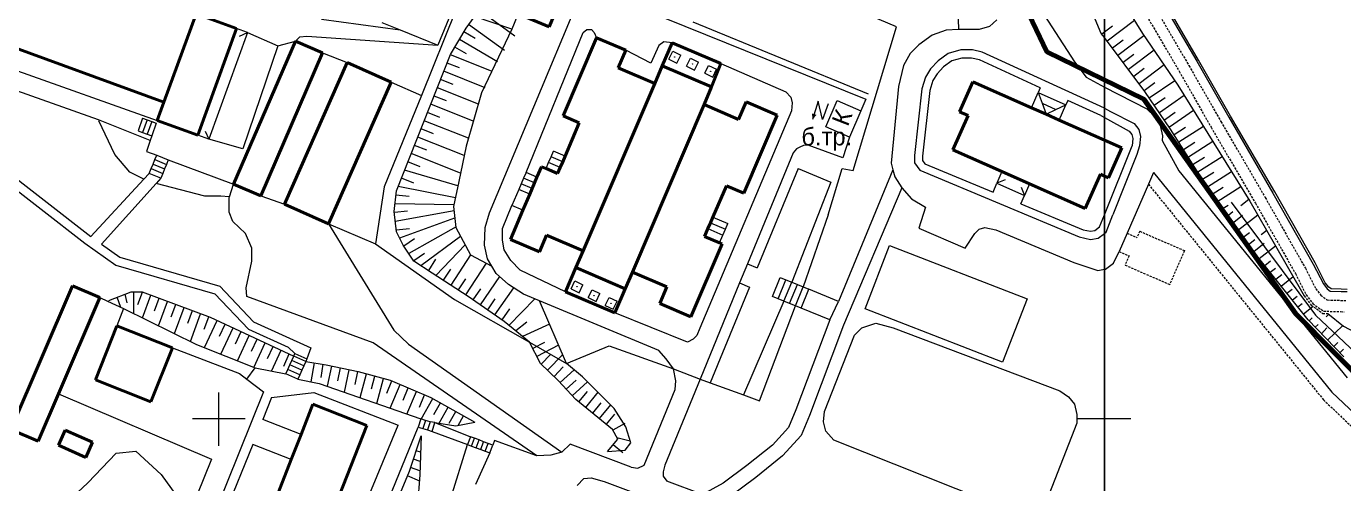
# Model space of a CAD drawing. Extents: x 1000 to 4000, y -5000 to -1000.
# Drawn here: x 1756.5 to 2054, y -3614.6 to -3511.3 of the extents above; entities that cross this region are included whole.
import ezdxf
from ezdxf.enums import TextEntityAlignment as Align

# ---------------------------------------------------------------- set-up
doc = ezdxf.new("R2010")
doc.units = 0
doc.header["$MEASUREMENT"] = 0
doc.linetypes.add('DASHED', pattern=[0.75, 0.5, -0.25])
for name, color, linetype in [('1', 7, 'CONTINUOUS'), ('11', 7, 'CONTINUOUS'), ('16', 7, 'CONTINUOUS'), ('17', 7, 'CONTINUOUS'), ('24', 7, 'CONTINUOUS'), ('25', 7, 'CONTINUOUS'), ('30', 7, 'CONTINUOUS'), ('32', 7, 'CONTINUOUS'), ('37', 7, 'CONTINUOUS'), ('40', 7, 'CONTINUOUS'), ('6', 7, 'CONTINUOUS'), ('7', 7, 'CONTINUOUS'), ('границы команд_1', 10, 'CONTINUOUS')]:
    doc.layers.add(name, color=color, linetype=linetype)
doc.styles.get("Standard").update_dxf_attribs({"font": 'txt', "height": 0.2})

msp = doc.modelspace()

# ---------------------------------------------------------------- linework, layer by layer
at = {"layer": '1', "color": 253, "linetype": 'Continuous', "lineweight": 0}
for p, q in [((2000, -4000), (2000, -3000)), ((2000, -3000), (2000, -4000)), ((1800, -3606.06), (1800, -3594.02)), ((1805.96, -3600), (1794.04, -3600)), ((2000, -3600), (1994.04, -3600)), ((2005.96, -3600), (2000, -3600))]:
    msp.add_line(p, q, dxfattribs=at)
at = {"layer": '11', "color": 253, "linetype": 'Continuous', "lineweight": 0}
for p, q in [((1883.98, -3468.69), (1866.14, -3512)), ((1953.02, -3511.47), (1927.52, -3500.56)), ((1853.56, -3507.69), (1845.74, -3526.94)), ((1866.14, -3512), (1857.73, -3509.12)), ((1806.5, -3512.72), (1813.36, -3515.74)), ((1943.25, -3543.93), (1953.02, -3511.47)), ((1813.36, -3515.74), (1805.4, -3538.97)), ((1813.36, -3515.74), (1813.36, -3515.74)), ((1813.36, -3515.74), (1813.36, -3515.74)), ((1823.41, -3517.36), (1828.98, -3519.49)), ((1753.5, -3521), (1786.1, -3532.57)), ((1772.81, -3532.44), (1752.05, -3525.07)), ((1838.96, -3523.91), (1845.74, -3526.94)), ((1845.74, -3526.94), (1837.35, -3547.57)), ((1784.49, -3537.11), (1772.81, -3532.44)), ((1805.4, -3538.97), (1797.73, -3536.8)), ((1937.62, -3553.87), (1940.77, -3543.44)), ((1940.77, -3543.44), (1943.25, -3543.93)), ((1837.35, -3547.57), (1835.37, -3560.49)), ((1809.48, -3549.62), (1814.81, -3551.52)), ((1937.62, -3553.87), (1931.98, -3570.15)), ((1824.79, -3555.94), (1835.37, -3560.49)), ((1835.37, -3560.49), (1853.21, -3573.03)), ((1945.96, -3575.11), (1951.51, -3560.82)), ((1951.51, -3560.82), (1982.57, -3572.89)), ((1853.21, -3573.03), (1870.15, -3582.67)), ((1982.57, -3572.89), (1977.02, -3587.18)), ((1922.08, -3595.89), (1930.21, -3574.45)), ((1977.02, -3587.18), (1945.96, -3575.11)), ((1945.21, -3579.39), (1948.36, -3578.39)), ((1948.36, -3578.39), (1952.34, -3579.41)), ((1936.76, -3598.28), (1943.55, -3581.04)), ((1943.55, -3581.04), (1945.21, -3579.39)), ((1952.34, -3579.41), (1989.95, -3593.66)), ((1870.15, -3582.67), (1878.54, -3587.44)), ((1878.54, -3587.44), (1888.14, -3583.46)), ((1888.14, -3583.46), (1902.71, -3588.71)), ((1902.71, -3588.71), (1908.7, -3590.99)), ((1908.7, -3590.99), (1910.97, -3591.82)), ((1910.97, -3591.82), (1918.51, -3594.58)), ((1989.95, -3593.66), (1991.93, -3594.99)), ((1918.51, -3594.58), (1922.08, -3595.89)), ((1991.93, -3594.99), (1993.26, -3596.65)), ((1993.26, -3596.65), (1993.76, -3598.97)), ((1936.6, -3600.61), (1936.76, -3598.28)), ((1993.76, -3598.97), (1993.76, -3600.96)), ((1937.09, -3602.76), (1936.6, -3600.61)), ((1938.91, -3604.75), (1937.09, -3602.76)), ((1993.76, -3600.96), (1986.96, -3618.51)), ((1980.17, -3621.16), (1938.91, -3604.75))]:
    msp.add_line(p, q, dxfattribs=at)
at = {"layer": '16', "color": 253, "linetype": 'Continuous', "lineweight": 0}
for p, q in [((1935.33, -3528.25), (1934.12, -3532.35)), ((1936.34, -3532.37), (1935.33, -3528.25)), ((1937.12, -3534.04), (1939.67, -3528.12)), ((1939.67, -3528.12), (1945, -3530.42)), ((1937.6, -3528.87), (1936.34, -3532.37)), ((1945, -3530.42), (1942.44, -3536.34)), ((1942.44, -3536.34), (1937.12, -3534.04))]:
    msp.add_line(p, q, dxfattribs=at)
msp.add_solid([(1934.12, -3532.35), (1934.98, -3531.33), (1933.94, -3531)], dxfattribs=at)
at = {"layer": '24', "color": 253, "linetype": 'Continuous', "lineweight": 0}
for p, q in [((1870.43, -3464.7), (1849.47, -3515.57)), ((1980.49, -3499.61), (1993.24, -3519.34)), ((1861.16, -3553.43), (1881.17, -3505.6)), ((1896.3, -3507.69), (1946.1, -3527.81)), ((1966.91, -3507.38), (1967.08, -3512.03)), ((1823.18, -3509.72), (1840.92, -3512.11)), ((1836.83, -3510.46), (1840.92, -3512.11)), ((1975.69, -3509.87), (1974.03, -3511.36)), ((1817.28, -3514.71), (1818.27, -3513.71)), ((1818.27, -3513.71), (1819.87, -3513.53)), ((1819.87, -3513.53), (1849.47, -3515.57)), ((1840.92, -3512.11), (1849.47, -3515.57)), ((1869.38, -3544.34), (1882.32, -3512.71)), ((1882.32, -3512.71), (1883.15, -3512.05)), ((1883.15, -3512.05), (1884.14, -3512.05)), ((1884.14, -3512.05), (1884.8, -3512.71)), ((1884.8, -3512.71), (1885.33, -3513.91)), ((1961.11, -3513.35), (1958.13, -3515.51)), ((1964.26, -3512.19), (1961.11, -3513.35)), ((1967.08, -3512.03), (1964.26, -3512.19)), ((1971.71, -3512.03), (1967.08, -3512.03)), ((1974.03, -3511.36), (1971.71, -3512.03)), ((1813.36, -3515.74), (1817.28, -3514.71)), ((1899.38, -3515.7), (1897.56, -3519.67)), ((1900.54, -3514.87), (1899.38, -3515.7)), ((1902.38, -3515.03), (1900.54, -3514.87)), ((1958.13, -3515.51), (1956.14, -3517.5)), ((1967.56, -3516.66), (1964.75, -3517.49)), ((1970.21, -3516.66), (1967.56, -3516.66)), ((1972.37, -3517.15), (1970.21, -3516.66)), ((1897.56, -3519.67), (1891.89, -3516.72)), ((1956.14, -3517.5), (1954.65, -3520.15)), ((1962.43, -3519.14), (1960.77, -3520.97)), ((1964.75, -3517.49), (1962.43, -3519.14)), ((1965.56, -3519.16), (1963.65, -3520.52)), ((1967.83, -3518.49), (1965.56, -3519.16)), ((1970, -3518.49), (1967.83, -3518.49)), ((1971.77, -3518.9), (1970, -3518.49)), ((1985.53, -3525.22), (1971.77, -3518.9)), ((2000, -3529.85), (1972.37, -3517.15)), ((1993.24, -3519.34), (1995.89, -3522.82)), ((1913.39, -3519.74), (1928.03, -3526.14)), ((1954.65, -3520.15), (1953.49, -3524.96)), ((1960.77, -3520.97), (1959.61, -3522.79)), ((1962.23, -3522.08), (1961.29, -3523.57)), ((1963.65, -3520.52), (1962.23, -3522.08)), ((1953.49, -3524.96), (1951.83, -3542.2)), ((1958.78, -3525.44), (1957.13, -3540.53)), ((1959.61, -3522.79), (1958.78, -3525.44)), ((1961.29, -3523.57), (1960.59, -3525.82)), ((1985.53, -3525.22), (1985.05, -3526.26)), ((1995.89, -3522.82), (2000, -3525.06)), ((2000, -3525.06), (2009.62, -3529.99)), ((1928.03, -3526.14), (1929.19, -3527.3)), ((1929.19, -3527.3), (1929.52, -3528.62)), ((1946.1, -3527.81), (1945, -3530.42)), ((1960.59, -3525.82), (1958.96, -3540.62)), ((1991.75, -3528.07), (1991.31, -3529.03)), ((1999.23, -3531.51), (1991.75, -3528.07)), ((1735.55, -3531.2), (1771.07, -3558.83)), ((1929.36, -3530.45), (1908.65, -3579.5)), ((1929.52, -3528.62), (1929.36, -3530.45)), ((1999.23, -3531.51), (2000, -3531.93)), ((2000, -3529.85), (2001.36, -3530.54)), ((2001.36, -3530.54), (2006.72, -3533.27)), ((2009.62, -3529.99), (2011.37, -3531.67)), ((1734.78, -3533.13), (1769.74, -3560.32)), ((2000, -3531.93), (2005.62, -3535.01)), ((2006.72, -3533.27), (2007.82, -3534.63)), ((2011.37, -3531.67), (2012.6, -3533.73)), ((2012.6, -3533.73), (2013.12, -3536.06)), ((1784.49, -3537.11), (1783.68, -3539.61)), ((1784.86, -3536.06), (1784.49, -3537.11)), ((1942.44, -3536.34), (1940.95, -3541.05)), ((2005.62, -3535.01), (2006.24, -3535.77)), ((2006.24, -3535.77), (2006.46, -3536.69)), ((2006.46, -3536.69), (2006.26, -3538.3)), ((2007.82, -3534.63), (2008.2, -3536.24)), ((2008.2, -3536.24), (2007.94, -3538.31)), ((2013.12, -3536.06), (2013.05, -3537.14)), ((2013.05, -3537.14), (2016.85, -3543.97)), ((1783.68, -3539.61), (1786, -3540.42)), ((1929.69, -3539.89), (1919.39, -3564.97)), ((1930.48, -3538.98), (1929.69, -3539.89)), ((1931.19, -3538.59), (1930.48, -3538.98)), ((1932.04, -3538.21), (1931.19, -3538.59)), ((1933.09, -3538.19), (1932.04, -3538.21)), ((1940.95, -3541.05), (1933.09, -3538.19)), ((2000, -3553.93), (2006.26, -3538.3)), ((2007.36, -3540.31), (2001.93, -3553.88)), ((2007.94, -3538.31), (2007.36, -3540.31)), ((1788.59, -3541.49), (1803.35, -3546.97)), ((1930.83, -3543.46), (1921.62, -3565.89)), ((1930.83, -3543.46), (1938.26, -3546.51)), ((1951.83, -3542.2), (1952.24, -3543.78)), ((1957.13, -3540.53), (1957.13, -3542.18)), ((1957.13, -3542.18), (1958.29, -3543.84)), ((1958.96, -3540.62), (1958.96, -3541.61)), ((1958.96, -3541.61), (1959.48, -3542.35)), ((1959.48, -3542.35), (1974.87, -3548.78)), ((1783.09, -3545.86), (1771.07, -3558.83)), ((1784.29, -3544.57), (1783.09, -3545.86)), ((1786.87, -3545.64), (1785.84, -3546.8)), ((1952.24, -3543.78), (1939.99, -3573.44)), ((1952.24, -3543.78), (1952.66, -3545.35)), ((1952.66, -3545.35), (1954.23, -3547.79)), ((1958.29, -3543.84), (1994.28, -3558.88)), ((2011.1, -3544.35), (2009.95, -3546.99)), ((2011.1, -3544.35), (2051.38, -3593.94)), ((2016.85, -3543.97), (2054.84, -3590.74)), ((1785.84, -3546.8), (1773.52, -3560.55)), ((1802.39, -3549.86), (1803.35, -3546.97)), ((1938.26, -3546.51), (1929.39, -3569.08)), ((1954.23, -3547.79), (1941.12, -3578.83)), ((1954.23, -3547.79), (1956.47, -3550.32)), ((1974.87, -3548.78), (1975.72, -3546.75)), ((2009.95, -3546.99), (2005.12, -3558.06)), ((1802.36, -3549.96), (1802.39, -3549.86)), ((1802.36, -3553.28), (1802.36, -3549.96)), ((1864.1, -3556.96), (1866.2, -3551.76)), ((1956.47, -3550.32), (1959.62, -3552.15)), ((1959.62, -3552.15), (1958.13, -3556.95)), ((1981.14, -3551.4), (1981.93, -3549.51)), ((1981.14, -3551.4), (1995.25, -3557.3)), ((1803.18, -3555.43), (1802.36, -3553.28)), ((1860.16, -3556.74), (1861.16, -3553.43)), ((1998.91, -3556.65), (2000, -3553.93)), ((2000.41, -3557.8), (2001.93, -3553.88)), ((1806, -3558.09), (1803.18, -3555.43)), ((1807.49, -3561.4), (1806, -3558.09)), ((1824.79, -3555.94), (1839.49, -3579.98)), ((1860, -3560.72), (1860.16, -3556.74)), ((1864.1, -3559.61), (1864.1, -3556.96)), ((1958.13, -3556.95), (1968.56, -3561.43)), ((1968.56, -3561.43), (1970.72, -3558.11)), ((1970.72, -3558.11), (1971.71, -3557.12)), ((1971.71, -3557.12), (1973.04, -3556.79)), ((1973.04, -3556.79), (1975.52, -3557.28)), ((1975.52, -3557.28), (1993.13, -3564.67)), ((1995.25, -3557.3), (1996.9, -3557.62)), ((1996.9, -3557.62), (1997.86, -3557.44)), ((1997.86, -3557.44), (1998.91, -3556.65)), ((1998.61, -3559.15), (2000, -3558.1)), ((2000, -3558.1), (2000.41, -3557.8)), ((2005.12, -3558.06), (2003.33, -3562.18)), ((1769.74, -3560.32), (1776.74, -3565.28)), ((1773.52, -3560.55), (1777.62, -3563.46)), ((1860.66, -3563.87), (1860, -3560.72)), ((1864.43, -3561.77), (1864.1, -3559.61)), ((1994.28, -3558.88), (1996.89, -3559.47)), ((1996.89, -3559.47), (1998.61, -3559.15)), ((1777.62, -3563.46), (1800.19, -3570.01)), ((1807.49, -3564.39), (1807.49, -3561.4)), ((1861.65, -3565.52), (1860.66, -3563.87)), ((1865.92, -3564.25), (1864.43, -3561.77)), ((1868.07, -3566.41), (1865.92, -3564.25)), ((2002.04, -3564.8), (2003.33, -3562.18)), ((1776.74, -3565.28), (1799.12, -3571.78)), ((1806.17, -3570.36), (1807.49, -3564.39)), ((1862.65, -3567.18), (1861.65, -3565.52)), ((1865.46, -3569.67), (1862.65, -3567.18)), ((1878.32, -3571.27), (1868.07, -3566.41)), ((1919.39, -3564.97), (1917.61, -3569.29)), ((1919.39, -3564.97), (1921.62, -3565.89)), ((1993.13, -3564.67), (1998.52, -3566.47)), ((1998.52, -3566.47), (2000, -3566.2)), ((2000, -3566.2), (2000.24, -3566.16)), ((2000.24, -3566.16), (2002.04, -3564.8)), ((1800.19, -3570.01), (1807.85, -3578.09)), ((1868.78, -3571.82), (1865.46, -3569.67)), ((1917.61, -3569.29), (1908.7, -3590.99)), ((1919.84, -3570.21), (1910.97, -3591.82)), ((1917.61, -3569.29), (1919.84, -3570.21)), ((1773.1, -3572.59), (1774.82, -3573.39)), ((1799.12, -3571.78), (1806.68, -3579.74)), ((1806.33, -3572.35), (1806.17, -3570.36)), ((1834.85, -3582.8), (1806.33, -3572.35)), ((1872.44, -3573.34), (1868.78, -3571.82)), ((1939.99, -3573.44), (1933.27, -3570.68)), ((1774.82, -3573.39), (1778.44, -3575.07)), ((1778.44, -3575.07), (1776.97, -3578.95)), ((1899.4, -3584.57), (1872.44, -3573.34)), ((1905.84, -3582.65), (1889.47, -3576.04)), ((1927.62, -3573.39), (1918.51, -3594.58)), ((1937.98, -3577.65), (1931.5, -3574.99)), ((1937.98, -3577.65), (1939.99, -3573.44)), ((1807.85, -3578.09), (1820.81, -3583.95)), ((1937.98, -3577.65), (1930.32, -3597.96)), ((1941.12, -3578.83), (1933.44, -3599.2)), ((1806.68, -3579.74), (1815.66, -3583.8)), ((1839.49, -3579.98), (1842.81, -3583.13)), ((1907.16, -3581.99), (1905.84, -3582.65)), ((1907.99, -3581.16), (1907.16, -3581.99)), ((1908.65, -3579.5), (1907.99, -3581.16)), ((1789.53, -3583.94), (1804.64, -3589.71)), ((1815.66, -3583.8), (1817.2, -3585.21)), ((1820.81, -3583.95), (1819.89, -3586.4)), ((1871.86, -3608.33), (1834.85, -3582.8)), ((1842.81, -3583.13), (1877.5, -3607.5)), ((1901.06, -3586.39), (1899.4, -3584.57)), ((1902.71, -3588.71), (1901.06, -3586.39)), ((1804.64, -3589.71), (1806.36, -3591.03)), ((1806.36, -3591.03), (1808.19, -3588.47)), ((1806.36, -3591.03), (1810.08, -3593.89)), ((1808.19, -3588.47), (1815.15, -3589.82)), ((1817.85, -3591.01), (1822.68, -3591.96)), ((1908.7, -3590.99), (1900.72, -3610.41)), ((1903.21, -3591.36), (1902.71, -3588.71)), ((1810.08, -3593.89), (1783.21, -3660.58)), ((1811.91, -3595.15), (1821.43, -3594.05)), ((1821.43, -3594.05), (1840.49, -3601.37)), ((1822.68, -3591.96), (1845.6, -3599.99)), ((1896.09, -3610.42), (1903.04, -3593.35)), ((1903.04, -3593.35), (1903.21, -3591.36)), ((2051.38, -3593.94), (2084, -3624.92)), ((1763.81, -3594.29), (1798.32, -3609.07)), ((1811.91, -3595.15), (1809.91, -3600.12)), ((1930.32, -3597.96), (1928.67, -3601.9)), ((1933.44, -3599.2), (1931.55, -3603.74)), ((1818.57, -3603.52), (1809.91, -3600.12)), ((1829.38, -3628.31), (1840.49, -3601.37)), ((1833.45, -3629.98), (1845.04, -3601.85)), ((1848.21, -3602.8), (1856.15, -3605.75)), ((1848.81, -3600.8), (1856.81, -3604)), ((1928.67, -3601.9), (1925.03, -3605.88)), ((1807.65, -3605.74), (1801.46, -3621.09)), ((1816.36, -3609.15), (1807.65, -3605.74)), ((1862.25, -3604.85), (1861.87, -3605.91)), ((1871.86, -3608.33), (1862.25, -3604.85)), ((1879.32, -3605.68), (1877.5, -3607.5)), ((1893.11, -3610.92), (1879.32, -3605.68)), ((1925.03, -3605.88), (1919.23, -3610.52)), ((1931.55, -3603.74), (1927.33, -3608.34)), ((1861.2, -3607.67), (1857.94, -3614.8)), ((1875.01, -3608.17), (1871.86, -3608.33)), ((1877.5, -3607.5), (1875.01, -3608.17)), ((1927.33, -3608.34), (1921.29, -3613.18)), ((1798.32, -3609.07), (1793.37, -3621.37)), ((1893.11, -3610.92), (1894.6, -3611.08)), ((1894.6, -3611.08), (1896.09, -3610.42)), ((1900.72, -3610.41), (1900.39, -3611.9)), ((1900.39, -3611.9), (1900.39, -3612.89)), ((1919.23, -3610.52), (1913.93, -3614.5)), ((1880.91, -3614.99), (1882.44, -3613.45)), ((1882.44, -3613.45), (1884.12, -3613.31)), ((1884.12, -3613.31), (1887.05, -3614.15)), ((1887.05, -3614.15), (1899.45, -3618.82)), ((1900.39, -3612.89), (1901.22, -3614.05)), ((1909.27, -3617.05), (1901.22, -3614.05)), ((1913.93, -3614.5), (1909.27, -3617.05)), ((1921.29, -3613.18), (1915.75, -3617.33))]:
    msp.add_line(p, q, dxfattribs=at)
at = {"layer": '24', "color": 253, "linetype": 'DASHED', "lineweight": 0}
for p, q in [((2011.82, -3507.78), (2019.11, -3520.21)), ((2009.6, -3509.04), (2016.9, -3521.49)), ((2016.9, -3521.49), (2024.12, -3534.14)), ((2019.11, -3520.21), (2026.33, -3532.86)), ((2024.12, -3534.14), (2034.12, -3551.27)), ((2026.33, -3532.86), (2036.34, -3550)), ((2009.95, -3546.99), (2049.5, -3595.68)), ((2034.12, -3551.27), (2043.16, -3567.18)), ((2036.34, -3550), (2045.41, -3565.97)), ((2005.12, -3558.06), (2007.37, -3559.04)), ((2007.99, -3557.6), (2007.37, -3559.04)), ((2007.99, -3557.6), (2018.09, -3561.99)), ((2003.33, -3562.18), (2005.58, -3563.16)), ((2005.58, -3563.16), (2004.67, -3565.25)), ((2018.09, -3561.99), (2014.76, -3569.64)), ((2004.67, -3565.25), (2014.76, -3569.64)), ((2043.16, -3567.18), (2045.58, -3571.95)), ((2045.41, -3565.97), (2047.75, -3570.58)), ((2045.58, -3571.95), (2047.09, -3573.92)), ((2047.75, -3570.58), (2048.89, -3572.07)), ((2048.89, -3572.07), (2050.35, -3573.13)), ((2050.35, -3573.13), (2053.43, -3573.22)), ((2053.43, -3573.22), (2054.53, -3573.27)), ((2047.09, -3573.92), (2049.49, -3575.66)), ((2049.49, -3575.66), (2053.33, -3575.76)), ((2053.33, -3575.76), (2054.17, -3575.8)), ((2049.5, -3595.68), (2082.24, -3626.78))]:
    msp.add_line(p, q, dxfattribs=at)
at = {"layer": '25', "color": 253, "linetype": 'Continuous', "lineweight": 0}
for p, q in [((1782.78, -3532.07), (1781.75, -3534.95)), ((1782.78, -3532.07), (1783.81, -3532.44)), ((1783.81, -3532.44), (1782.79, -3535.32)), ((1783.81, -3532.44), (1784.85, -3532.81)), ((1784.85, -3532.81), (1783.83, -3535.69)), ((1784.85, -3532.81), (1785.88, -3533.18)), ((1785.88, -3533.18), (1784.86, -3536.06)), ((1781.75, -3534.95), (1782.79, -3535.32)), ((1782.79, -3535.32), (1783.83, -3535.69)), ((1783.83, -3535.69), (1784.86, -3536.06)), ((1785.58, -3541.44), (1786, -3540.42)), ((1786, -3540.42), (1788.59, -3541.49)), ((1784.29, -3544.57), (1784.74, -3543.47)), ((1784.74, -3543.47), (1785.16, -3542.45)), ((1784.74, -3543.47), (1787.33, -3544.54)), ((1785.16, -3542.45), (1785.58, -3541.44)), ((1785.16, -3542.45), (1787.75, -3543.52)), ((1785.58, -3541.44), (1788.17, -3542.51)), ((1788.17, -3542.51), (1787.75, -3543.52)), ((1788.59, -3541.49), (1788.17, -3542.51)), ((1786.87, -3545.64), (1784.29, -3544.57)), ((1787.33, -3544.54), (1786.87, -3545.64)), ((1787.75, -3543.52), (1787.33, -3544.54)), ((1925.03, -3572.33), (1926.8, -3568.02)), ((1926.32, -3572.86), (1928.09, -3568.55)), ((1926.8, -3568.02), (1928.09, -3568.55)), ((1927.62, -3573.39), (1929.39, -3569.08)), ((1928.09, -3568.55), (1929.39, -3569.08)), ((1928.91, -3573.92), (1930.68, -3569.61)), ((1929.39, -3569.08), (1930.68, -3569.61)), ((1930.21, -3574.45), (1931.98, -3570.15)), ((1930.68, -3569.61), (1931.98, -3570.15)), ((1931.98, -3570.15), (1933.27, -3570.68)), ((1926.32, -3572.86), (1925.03, -3572.33)), ((1927.62, -3573.39), (1926.32, -3572.86)), ((1931.5, -3574.99), (1933.27, -3570.68)), ((1928.91, -3573.92), (1927.62, -3573.39)), ((1930.21, -3574.45), (1928.91, -3573.92)), ((1931.5, -3574.99), (1930.21, -3574.45)), ((1815.6, -3588.81), (1816.05, -3587.81)), ((1816.05, -3587.81), (1816.49, -3586.8)), ((1818.74, -3589), (1816.05, -3587.81)), ((1816.49, -3586.8), (1816.94, -3585.8)), ((1819.18, -3588), (1816.49, -3586.8)), ((1816.94, -3585.8), (1817.2, -3585.21)), ((1819.63, -3586.99), (1816.94, -3585.8)), ((1817.2, -3585.21), (1819.89, -3586.4)), ((1819.18, -3588), (1818.74, -3589)), ((1819.63, -3586.99), (1819.18, -3588)), ((1819.89, -3586.4), (1819.63, -3586.99)), ((1815.15, -3589.82), (1815.6, -3588.81)), ((1817.85, -3591.01), (1815.15, -3589.82)), ((1818.29, -3590.01), (1815.6, -3588.81)), ((1818.29, -3590.01), (1817.85, -3591.01)), ((1818.74, -3589), (1818.29, -3590.01)), ((1845.6, -3599.99), (1845.04, -3601.85)), ((1846.65, -3600.31), (1845.6, -3599.99)), ((1845.04, -3601.85), (1846.09, -3602.17)), ((1846.65, -3600.31), (1846.09, -3602.17)), ((1846.09, -3602.17), (1847.15, -3602.49)), ((1847.71, -3600.62), (1846.65, -3600.31)), ((1847.71, -3600.62), (1847.15, -3602.49)), ((1847.15, -3602.49), (1848.21, -3602.8)), ((1848.81, -3600.8), (1847.71, -3600.62)), ((1848.21, -3602.8), (1848.81, -3600.8)), ((1856.81, -3604), (1856.15, -3605.75)), ((1856.15, -3605.75), (1857.09, -3606.11)), ((1857.75, -3604.35), (1856.81, -3604)), ((1857.09, -3606.11), (1857.75, -3604.35)), ((1858.78, -3604.74), (1857.75, -3604.35)), ((1858.12, -3606.5), (1858.78, -3604.74)), ((1859.81, -3605.13), (1858.78, -3604.74)), ((1859.14, -3606.89), (1859.81, -3605.13)), ((1860.84, -3605.53), (1859.81, -3605.13)), ((1860.17, -3607.28), (1860.84, -3605.53)), ((1861.87, -3605.91), (1860.84, -3605.53)), ((1861.2, -3607.67), (1861.87, -3605.91)), ((1857.09, -3606.11), (1858.12, -3606.5)), ((1858.12, -3606.5), (1859.14, -3606.89)), ((1859.14, -3606.89), (1860.17, -3607.28)), ((1860.17, -3607.28), (1861.2, -3607.67))]:
    msp.add_line(p, q, dxfattribs=at)
at = {"layer": '30', "color": 253, "linetype": 'Continuous', "lineweight": 0}
for p, q in [((2021.3, -3518.95), (2014.01, -3506.53)), ((2028.52, -3531.6), (2021.3, -3518.95)), ((2038.52, -3548.74), (2028.52, -3531.6)), ((2047.63, -3564.78), (2038.52, -3548.74)), ((2049.9, -3569.23), (2047.63, -3564.78)), ((2050.67, -3570.24), (2049.9, -3569.23)), ((2051.2, -3570.63), (2050.67, -3570.24)), ((2053.52, -3570.69), (2051.2, -3570.63)), ((2054.88, -3570.76), (2053.52, -3570.69))]:
    msp.add_line(p, q, dxfattribs=at)
at = {"layer": '32', "color": 253, "linetype": 'Continuous', "lineweight": 0}
for p, q in [((2013.58, -3506.78), (2020.87, -3519.2)), ((2020.87, -3519.2), (2028.08, -3531.85)), ((2028.08, -3531.85), (2038.09, -3548.99)), ((2038.09, -3548.99), (2047.19, -3565.01)), ((2047.19, -3565.01), (2049.47, -3569.5)), ((2049.47, -3569.5), (2050.32, -3570.6)), ((2050.32, -3570.6), (2051.03, -3571.12)), ((2051.03, -3571.12), (2053.51, -3571.19)), ((2053.51, -3571.19), (2054.81, -3571.25))]:
    msp.add_line(p, q, dxfattribs=at)
at = {"layer": '37', "color": 253, "linetype": 'Continuous', "lineweight": 0}
for p, q in [((2000.48, -3499.89), (2008.61, -3512.92)), ((1855.83, -3511.73), (1861.44, -3504.02)), ((1866.87, -3513.57), (1858.78, -3507.68)), ((1946.74, -3526.64), (1907.16, -3510.4)), ((1999.31, -3512.92), (1997.89, -3509.73)), ((2006.82, -3510.05), (2000.63, -3514.69)), ((1852.35, -3517.7), (1855.83, -3511.73)), ((1857.92, -3514.1), (1855.33, -3512.59)), ((1864.51, -3516.8), (1856.42, -3510.92)), ((1866.14, -3512), (1859.32, -3526.34)), ((2000, -3513.85), (1999.31, -3512.92)), ((2000, -3512.66), (1999.43, -3513.09)), ((2001.83, -3511.29), (2000, -3512.66)), ((2008.95, -3513.46), (2003.03, -3517.89)), ((2008.61, -3512.92), (2016.6, -3524.64)), ((1855.91, -3517.55), (1853.32, -3516.04)), ((1862.96, -3519.35), (1854.33, -3514.32)), ((2009.13, -3526.03), (2000, -3513.85)), ((2004.23, -3514.49), (2001.83, -3516.29)), ((1840.11, -3548.49), (1852.35, -3517.7)), ((1854.37, -3520.74), (1851.58, -3519.64)), ((1861.61, -3521.47), (1852.32, -3517.78)), ((2006.63, -3517.69), (2004.23, -3519.49)), ((2011.22, -3516.75), (2005.43, -3521.09)), ((1860.13, -3525.19), (1850.84, -3521.49)), ((2009.03, -3520.89), (2006.63, -3522.69)), ((2013.48, -3520.06), (2007.83, -3524.29)), ((1858.66, -3528.91), (1849.37, -3525.21)), ((1852.89, -3524.46), (1850.1, -3523.35)), ((2011.43, -3524.09), (2009.03, -3525.89)), ((2015.9, -3523.61), (2010.16, -3527.54)), ((2016.6, -3524.64), (2032.85, -3550.8)), ((1851.41, -3528.18), (1848.62, -3527.07)), ((1859.32, -3526.34), (1855.84, -3538.43)), ((2014.97, -3534.56), (2009.13, -3526.03)), ((2013.77, -3527.49), (2011.29, -3529.19)), ((2018.06, -3526.98), (2012.42, -3530.84)), ((1849.93, -3531.89), (1847.15, -3530.78)), ((1857.47, -3532.74), (1847.89, -3528.93)), ((2016.03, -3530.79), (2013.56, -3532.49)), ((2020.17, -3530.38), (2014.68, -3534.14)), ((1776.51, -3540.26), (1772.92, -3532.66)), ((1848.46, -3535.61), (1845.67, -3534.5)), ((1856.36, -3536.61), (1846.41, -3532.64)), ((2026.99, -3553.52), (2014.97, -3534.56)), ((2018.31, -3534.21), (2015.77, -3535.82)), ((2022.4, -3533.98), (2016.84, -3537.51)), ((1855.4, -3540.53), (1844.93, -3536.36)), ((2024.51, -3537.38), (2018.98, -3540.89)), ((1779.9, -3544.26), (1776.51, -3540.26)), ((1854.58, -3544.5), (1843.45, -3540.08)), ((1846.98, -3539.33), (1844.19, -3538.22)), ((1855.84, -3538.43), (1854.18, -3546.39)), ((2020.45, -3537.59), (2017.91, -3539.2)), ((1845.5, -3543.04), (1842.71, -3541.93)), ((2022.59, -3540.97), (2020.06, -3542.57)), ((2026.62, -3540.78), (2021.13, -3544.26)), ((1783.09, -3545.86), (1779.9, -3544.26)), ((1844.02, -3546.76), (1841.23, -3545.65)), ((1853.98, -3547.38), (1841.97, -3543.79)), ((1854.18, -3546.39), (1853.03, -3552)), ((2024.73, -3544.35), (2022.2, -3545.95)), ((2028.73, -3544.18), (2023.27, -3547.64)), ((1796.85, -3549.66), (1785.84, -3546.8)), ((1839.61, -3553.13), (1840.11, -3548.49)), ((1842.99, -3549.75), (1840, -3549.43)), ((1853.43, -3550.06), (1840.49, -3547.51)), ((2026.87, -3547.72), (2024.34, -3549.33)), ((2030.84, -3547.57), (2025.41, -3551.02)), ((1800.44, -3549.66), (1796.85, -3549.66)), ((1802.36, -3549.86), (1800.44, -3549.66)), ((1853.1, -3551.68), (1839.79, -3551.42)), ((1853.03, -3552), (1853.53, -3556.8)), ((2027.93, -3551.79), (2026.48, -3552.71)), ((2032.64, -3550.47), (2030.82, -3551.87)), ((2032.85, -3550.8), (2038.63, -3560.9)), ((1840.11, -3557.77), (1839.61, -3553.13)), ((1842.62, -3553.09), (1839.64, -3553.41)), ((1853.14, -3553.03), (1839.85, -3555.4)), ((1853.21, -3554.66), (1840.83, -3559.21)), ((2035.18, -3564.1), (2026.99, -3553.52)), ((2029.03, -3553.26), (2027.63, -3554.34)), ((2031.23, -3554.09), (2028.86, -3555.92)), ((2034.66, -3553.96), (2030.08, -3557.51)), ((1843.05, -3557.07), (1840.06, -3557.39)), ((1841.6, -3560.75), (1840.11, -3557.77)), ((1853.58, -3556.58), (1842.88, -3562.64)), ((1853.53, -3556.8), (1856.84, -3562.93)), ((2032.75, -3557.96), (2031.3, -3559.09)), ((2036.67, -3557.47), (2035.4, -3558.44)), ((1844.08, -3564.39), (1841.6, -3560.75)), ((1844.23, -3559.29), (1841.76, -3560.98)), ((1854.58, -3558.76), (1845.66, -3565.4)), ((1855.64, -3560.71), (1849.02, -3567.57)), ((2033.98, -3559.55), (2032.53, -3560.67)), ((2036.12, -3560.41), (2033.75, -3562.25)), ((2038.67, -3560.97), (2034.97, -3563.83)), ((2038.63, -3560.9), (2045.15, -3572.2)), ((1846.49, -3562.6), (1844.01, -3564.29)), ((1848.96, -3563.95), (1847.34, -3566.48)), ((1856.83, -3562.93), (1852.37, -3569.76)), ((1856.84, -3562.93), (1861.65, -3565.52)), ((2046.03, -3577.64), (2035.18, -3564.1)), ((1848.22, -3567.05), (1844.08, -3564.39)), ((1856.34, -3572.35), (1848.22, -3567.05)), ((1852.34, -3566.15), (1850.69, -3568.66)), ((1860.37, -3564.83), (1855.72, -3571.94)), ((2037.5, -3564.38), (2036.22, -3565.4)), ((2038.65, -3566.01), (2037.47, -3566.96)), ((1855.68, -3568.34), (1854.04, -3570.85)), ((1863.42, -3567.86), (1859.01, -3574.21)), ((2040.06, -3567.47), (2038.72, -3568.52)), ((2042.68, -3567.91), (2039.97, -3570.08)), ((1775.15, -3573.26), (1780.17, -3571.3)), ((1777.9, -3574.82), (1777.01, -3572.53)), ((1779.33, -3573.8), (1778.88, -3571.81)), ((1780.17, -3571.3), (1782.68, -3571.3)), ((1780.78, -3576.21), (1780.78, -3571.3)), ((1781.73, -3574.15), (1782.78, -3571.34)), ((1782.68, -3571.3), (1798.01, -3577.02)), ((1782.74, -3577.17), (1784.65, -3572.04)), ((1785.47, -3575.55), (1786.52, -3572.74)), ((1864.45, -3577.98), (1856.34, -3572.35)), ((1859.08, -3570.6), (1857.37, -3573.07)), ((1862.37, -3572.88), (1860.66, -3575.35)), ((1866.55, -3570.37), (1862.3, -3576.49)), ((1871.37, -3572.9), (1865.52, -3578.86)), ((2042.39, -3570.78), (2041.22, -3571.64)), ((2043.57, -3572.32), (2042.47, -3573.2)), ((1778.44, -3575.07), (1794.94, -3583.15)), ((1786.35, -3578.94), (1788.4, -3573.44)), ((1789.22, -3576.95), (1790.27, -3574.14)), ((1789.96, -3580.71), (1792.15, -3574.84)), ((1792.97, -3578.34), (1794.02, -3575.53)), ((1865.65, -3575.16), (1863.94, -3577.63)), ((1878.54, -3587.44), (1872.44, -3573.34)), ((2044.68, -3573.98), (2043.72, -3574.76)), ((2047.15, -3574.58), (2044.97, -3576.32)), ((2050.44, -3576.19), (2054, -3579.01)), ((1793.57, -3582.47), (1795.89, -3576.23)), ((1796.72, -3579.74), (1797.77, -3576.93)), ((1796.75, -3583.88), (1799.59, -3577.75)), ((1798.01, -3577.02), (1816.94, -3585.8)), ((1800.14, -3581.32), (1801.4, -3578.59)), ((1870.15, -3582.67), (1864.45, -3577.98)), ((1869.58, -3578.16), (1867.06, -3580.13)), ((1874.71, -3578.59), (1868.61, -3581.4)), ((2054.06, -3585.95), (2046.03, -3577.64)), ((2046.91, -3577.15), (2046.24, -3577.87)), ((2048.3, -3578.66), (2047.63, -3579.3)), ((2050.67, -3576.37), (2050.07, -3576.95)), ((2053.83, -3578.88), (2050.41, -3582.18)), ((2054, -3579.01), (2058.8, -3581.59)), ((1800.47, -3585.37), (1803.22, -3579.44)), ((1803.77, -3583), (1805.03, -3580.28)), ((1804.19, -3586.86), (1806.85, -3581.12)), ((1807.4, -3584.68), (1808.66, -3581.96)), ((2050.28, -3579.4), (2049.02, -3580.74)), ((1794.94, -3583.15), (1808.19, -3588.47)), ((1807.88, -3588.41), (1810.48, -3582.8)), ((1811.03, -3586.36), (1812.29, -3583.64)), ((1811.92, -3589.19), (1814.11, -3584.48)), ((1872.68, -3587.48), (1870.15, -3582.67)), ((1873.57, -3582.72), (1870.92, -3584.12)), ((1876.75, -3583.31), (1871.85, -3585.89)), ((2052.74, -3582.71), (2051.8, -3583.62)), ((2054.04, -3584.24), (2053.2, -3585.06)), ((1814.66, -3588.05), (1815.92, -3585.32)), ((1819.63, -3586.99), (1824.22, -3587.76)), ((1820.88, -3591.61), (1821.6, -3587.32)), ((1823.08, -3590.61), (1823.58, -3587.66)), ((1824.22, -3587.76), (1831.47, -3589.3)), ((1824.57, -3592.62), (1825.54, -3588.04)), ((1876.66, -3591.3), (1872.68, -3587.48)), ((1874.9, -3585.45), (1872.83, -3587.62)), ((1877.68, -3585.45), (1874.27, -3589)), ((1882.13, -3590.47), (1878.54, -3587.44)), ((1826.87, -3591.39), (1827.49, -3588.46)), ((1828.37, -3593.95), (1829.45, -3588.87)), ((1830.79, -3592.22), (1831.41, -3589.28)), ((1831.47, -3589.3), (1838.72, -3591.25)), ((1831.89, -3595.18), (1833.34, -3589.8)), ((1834.49, -3593.22), (1835.27, -3590.32)), ((1835.67, -3596.51), (1837.2, -3590.84)), ((1877.79, -3588.22), (1875.71, -3590.39)), ((1880.27, -3588.9), (1877.13, -3591.8)), ((1889.26, -3597.6), (1882.13, -3590.47)), ((1837.94, -3594.18), (1839.11, -3591.42)), ((1838.68, -3597.56), (1840.95, -3592.2)), ((1838.72, -3591.25), (1847.92, -3595.16)), ((1841.62, -3595.74), (1842.8, -3592.98)), ((1842.46, -3598.89), (1844.64, -3593.76)), ((1880.64, -3595.61), (1876.66, -3591.3)), ((1880.69, -3591.24), (1878.48, -3593.27)), ((1883.26, -3591.59), (1879.84, -3594.74)), ((1883.18, -3593.81), (1881.27, -3596.13)), ((1885.63, -3593.97), (1882.82, -3597.4)), ((1845.3, -3597.3), (1846.48, -3594.54)), ((1845.68, -3600.02), (1848.3, -3595.37)), ((1847.92, -3595.16), (1857.82, -3600.74)), ((1848.57, -3598.96), (1850.04, -3596.35)), ((1888.93, -3602.41), (1880.64, -3595.61)), ((1886.27, -3596.35), (1884.37, -3598.67)), ((1888.47, -3596.81), (1885.91, -3599.93)), ((1849.74, -3600.95), (1851.78, -3597.33)), ((1852.05, -3600.93), (1853.52, -3598.31)), ((1854.05, -3601.46), (1855.27, -3599.3)), ((1889.36, -3598.88), (1887.46, -3601.2)), ((1891.91, -3601.75), (1889.26, -3597.6)), ((1848.81, -3600.8), (1853.5, -3601.56)), ((1853.5, -3601.56), (1857.82, -3600.74)), ((1890.09, -3604.57), (1888.93, -3602.41)), ((1891.69, -3601.04), (1888.98, -3602.5)), ((1893.07, -3605.39), (1891.91, -3601.75)), ((1843.05, -3611.79), (1845.7, -3603.83)), ((1845.7, -3603.83), (1845.37, -3612.62)), ((1852.34, -3618.1), (1856.15, -3605.75)), ((1887.77, -3607.38), (1890.09, -3604.57)), ((1891.26, -3607.66), (1889.04, -3605.84)), ((1892.94, -3604.99), (1889.92, -3604.26)), ((1891.75, -3607.05), (1893.07, -3605.39)), ((1845.56, -3607.52), (1844.58, -3607.2)), ((1887.77, -3607.38), (1891.75, -3607.05)), ((1831.79, -3639.1), (1843.05, -3611.79)), ((1845.4, -3611.69), (1843.31, -3610.99)), ((1845.48, -3609.61), (1843.94, -3609.09)), ((1845.38, -3614.01), (1842.61, -3612.86)), ((1845.37, -3612.62), (1844.87, -3619.42))]:
    msp.add_line(p, q, dxfattribs=at)
at = {"layer": '37', "color": 253, "linetype": 'DASHED', "lineweight": 0}
for p, q in [((2045.15, -3572.2), (2046.73, -3574.28)), ((2046.73, -3574.28), (2049.32, -3576.16)), ((2049.32, -3576.16), (2050.44, -3576.19))]:
    msp.add_line(p, q, dxfattribs=at)
at = {"layer": '40', "color": 253, "linetype": 'Continuous', "lineweight": 0}
for p, q in [((2028.66, -3551.06), (2047.71, -3576.59)), ((2047.71, -3576.59), (2064.76, -3592.72)), ((1770.41, -3614.4), (1776.82, -3607.71)), ((1776.82, -3607.71), (1781.25, -3607.27)), ((1781.25, -3607.27), (1786.96, -3612.57)), ((1763.44, -3620.95), (1770.41, -3614.4)), ((1786.96, -3612.57), (1793.37, -3621.37))]:
    msp.add_line(p, q, dxfattribs=at)
at = {"layer": '6', "color": 253, "linetype": 'Continuous', "lineweight": 40}
for p, q in [((1877.54, -3504.42), (1874.63, -3511.45)), ((1787.6, -3528.47), (1733.78, -3508.85)), ((1794.88, -3508.49), (1787.6, -3528.47)), ((1794.88, -3508.49), (1804, -3511.82)), ((1874.63, -3511.45), (1869.16, -3509.19)), ((1804, -3511.82), (1795.23, -3535.89)), ((1803.35, -3546.97), (1817.28, -3514.71)), ((1817.28, -3514.71), (1823.41, -3517.36)), ((1877.78, -3531.56), (1885.33, -3513.91)), ((1885.33, -3513.91), (1891.89, -3516.72)), ((1900.15, -3520.25), (1902.38, -3515.03)), ((1902.38, -3515.03), (1913.39, -3519.74)), ((1823.41, -3517.36), (1809.48, -3549.62)), ((1814.81, -3551.52), (1828.98, -3519.49)), ((1828.98, -3519.49), (1838.96, -3523.91)), ((1890.18, -3520.71), (1891.89, -3516.72)), ((1890.18, -3520.71), (1898.44, -3524.24)), ((1898.44, -3524.24), (1900.15, -3520.25)), ((1900.15, -3520.25), (1911.29, -3525.02)), ((1913.39, -3519.74), (1911.29, -3525.02)), ((1838.96, -3523.91), (1824.79, -3555.94)), ((1882.26, -3562.07), (1898.44, -3524.24)), ((1909.59, -3529.01), (1911.29, -3525.02)), ((1967.29, -3530.63), (1970.3, -3523.85)), ((1970.3, -3523.85), (1983.52, -3529.71)), ((1787.6, -3528.47), (1786.1, -3532.57)), ((1917.38, -3532.34), (1919.09, -3528.35)), ((1919.09, -3528.35), (1926.14, -3531.37)), ((1877.78, -3531.56), (1881.42, -3533.12)), ((1893.4, -3566.83), (1909.59, -3529.01)), ((1909.59, -3529.01), (1917.38, -3532.34)), ((1926.14, -3531.37), (1918.59, -3549.02)), ((1965.78, -3539.22), (1969.21, -3531.48)), ((1969.21, -3531.48), (1967.29, -3530.63)), ((1983.52, -3529.71), (1986.84, -3531.18)), ((1986.84, -3531.18), (1989.78, -3532.49)), ((1795.23, -3535.89), (1786.1, -3532.57)), ((1878.22, -3540.62), (1881.42, -3533.12)), ((1989.78, -3532.49), (2000, -3537.02)), ((2000, -3537.02), (2003.95, -3538.78)), ((1976.88, -3544.15), (1965.78, -3539.22)), ((2003.95, -3538.78), (2000.94, -3545.56)), ((1871.86, -3545.4), (1872.88, -3543.03)), ((1872.88, -3543.03), (1873.9, -3543.47)), ((1873.9, -3543.47), (1876.52, -3544.59)), ((1876.52, -3544.59), (1877.12, -3543.19)), ((1877.12, -3543.19), (1877.66, -3541.91)), ((1877.66, -3541.91), (1878.22, -3540.62)), ((1871.31, -3546.68), (1871.86, -3545.4)), ((1983.09, -3546.9), (1976.88, -3544.15)), ((1999.12, -3544.75), (1995.68, -3552.49)), ((2000, -3545.14), (1999.12, -3544.75)), ((2000.94, -3545.56), (2000, -3545.14)), ((1809.48, -3549.62), (1803.35, -3546.97)), ((1868.69, -3552.82), (1870.21, -3549.26)), ((1870.21, -3549.26), (1870.76, -3547.97)), ((1870.76, -3547.97), (1871.31, -3546.68)), ((1911.59, -3554.44), (1914.63, -3547.32)), ((1914.63, -3547.32), (1918.59, -3549.02)), ((1995.68, -3552.49), (1983.09, -3546.9)), ((1824.79, -3555.94), (1814.81, -3551.52)), ((1865.84, -3559.48), (1868.69, -3552.82)), ((1911.04, -3555.73), (1911.59, -3554.44)), ((1909.72, -3558.8), (1910.48, -3557.02)), ((1910.48, -3557.02), (1911.04, -3555.73)), ((1872.4, -3562.28), (1865.84, -3559.48)), ((1872.4, -3562.28), (1874, -3558.53)), ((1874, -3558.53), (1882.26, -3562.07)), ((1913.68, -3560.49), (1906.64, -3576.93)), ((1909.72, -3558.8), (1913.1, -3560.24)), ((1913.1, -3560.24), (1913.68, -3560.49)), ((1880.65, -3565.82), (1882.26, -3562.07)), ((1880.65, -3565.82), (1878.32, -3571.27)), ((1891.8, -3570.59), (1880.65, -3565.82)), ((1891.8, -3570.59), (1893.4, -3566.83)), ((1893.4, -3566.83), (1901.2, -3570.17)), ((1753.05, -3602.36), (1766.93, -3569.95)), ((1766.93, -3569.95), (1773.1, -3572.59)), ((1899.59, -3573.92), (1901.2, -3570.17)), ((1773.1, -3572.59), (1763.81, -3594.29)), ((1878.32, -3571.27), (1889.47, -3576.04)), ((1889.47, -3576.04), (1891.8, -3570.59)), ((1906.64, -3576.93), (1899.59, -3573.92)), ((1772.11, -3591.17), (1776.97, -3578.95)), ((1776.97, -3578.95), (1789.53, -3583.94)), ((1789.53, -3583.94), (1784.68, -3596.16)), ((1784.68, -3596.16), (1772.11, -3591.17)), ((1763.81, -3594.29), (1759.22, -3605)), ((1821.25, -3596.68), (1818.57, -3603.52)), ((1833.41, -3601.45), (1821.25, -3596.68)), ((1759.22, -3605), (1753.05, -3602.36)), ((1765.28, -3602.51), (1763.76, -3605.93)), ((1771.48, -3605.27), (1765.28, -3602.51)), ((1823.18, -3627.51), (1833.41, -3601.45)), ((1763.76, -3605.93), (1769.96, -3608.68)), ((1769.96, -3608.68), (1771.48, -3605.27)), ((1818.57, -3603.52), (1816.36, -3609.15)), ((1816.36, -3609.15), (1810.31, -3624.56))]:
    msp.add_line(p, q, dxfattribs=at)
at = {"layer": '7', "color": 253, "linetype": 'Continuous', "lineweight": 0}
for p, q in [((1806.5, -3512.72), (1797.73, -3536.8)), ((1806.5, -3512.72), (1804, -3511.82)), ((1804.69, -3513.57), (1806.5, -3512.72)), ((1901.63, -3518.74), (1902.51, -3516.95)), ((1901.63, -3518.74), (1903.42, -3519.62)), ((1902.51, -3516.95), (1904.31, -3517.83)), ((1903.42, -3519.62), (1904.31, -3517.83)), ((1905.62, -3520.34), (1906.5, -3518.55)), ((1906.5, -3518.55), (1908.3, -3519.43)), ((1907.41, -3521.22), (1908.3, -3519.43)), ((1905.62, -3520.34), (1907.41, -3521.22)), ((1909.74, -3521.94), (1910.62, -3520.15)), ((1909.74, -3521.94), (1911.54, -3522.82)), ((1910.62, -3520.15), (1912.42, -3521.03)), ((1911.54, -3522.82), (1912.42, -3521.03)), ((1983.52, -3529.71), (1985.05, -3526.26)), ((1985.05, -3526.26), (1991.31, -3529.03)), ((1985.05, -3526.26), (1985.94, -3528.72)), ((1985.94, -3528.72), (1989.07, -3530.11)), ((1985.94, -3528.72), (1986.84, -3531.18)), ((1986.84, -3531.18), (1989.07, -3530.11)), ((1986.84, -3531.18), (1986.84, -3531.18)), ((1989.07, -3530.11), (1991.31, -3529.03)), ((1989.78, -3532.49), (1991.31, -3529.03)), ((1797.73, -3536.8), (1795.23, -3535.89)), ((1796.88, -3534.99), (1797.73, -3536.8)), ((1875.04, -3540.78), (1875.6, -3539.5)), ((1878.22, -3540.62), (1875.6, -3539.5)), ((1873.9, -3543.47), (1874.49, -3542.07)), ((1874.49, -3542.07), (1875.04, -3540.78)), ((1877.12, -3543.19), (1874.49, -3542.07)), ((1877.66, -3541.91), (1875.04, -3540.78)), ((1868.83, -3545.62), (1868.28, -3546.91)), ((1869.38, -3544.34), (1868.83, -3545.62)), ((1871.31, -3546.68), (1868.83, -3545.62)), ((1871.86, -3545.4), (1869.38, -3544.34)), ((1976.88, -3544.15), (1975.72, -3546.75)), ((1977.59, -3546.03), (1975.72, -3546.75)), ((1867.73, -3548.2), (1866.2, -3551.76)), ((1868.28, -3546.91), (1867.73, -3548.2)), ((1870.21, -3549.26), (1867.73, -3548.2)), ((1870.76, -3547.97), (1868.28, -3546.91)), ((1975.72, -3546.75), (1981.93, -3549.51)), ((1981.21, -3547.64), (1981.93, -3549.51)), ((1983.09, -3546.9), (1981.93, -3549.51)), ((1868.69, -3552.82), (1866.2, -3551.76)), ((1911.59, -3554.44), (1914.96, -3555.89)), ((1910.48, -3557.02), (1913.86, -3558.46)), ((1911.04, -3555.73), (1914.41, -3557.17)), ((1913.86, -3558.46), (1914.41, -3557.17)), ((1914.41, -3557.17), (1914.96, -3555.89)), ((1913.1, -3560.24), (1913.86, -3558.46)), ((1879.55, -3570.6), (1880.44, -3568.81)), ((1880.44, -3568.81), (1882.23, -3569.69)), ((1881.35, -3571.48), (1882.23, -3569.69)), ((1879.55, -3570.6), (1881.35, -3571.48)), ((1883.41, -3572.6), (1884.29, -3570.81)), ((1883.41, -3572.6), (1885.21, -3573.48)), ((1884.29, -3570.81), (1886.09, -3571.69)), ((1885.21, -3573.48), (1886.09, -3571.69)), ((1887.27, -3574.34), (1888.15, -3572.54)), ((1888.15, -3572.54), (1889.94, -3573.42)), ((1887.27, -3574.34), (1889.06, -3575.22)), ((1889.06, -3575.22), (1889.94, -3573.42))]:
    msp.add_line(p, q, dxfattribs=at)
for centre in [(1902.97, -3518.28), (1906.96, -3519.88), (1911.08, -3521.48), (1880.89, -3570.15), (1884.75, -3572.15), (1888.6, -3573.88)]:
    msp.add_ellipse(centre, major_axis=(0.029, 0.029), ratio=1, start_param=5.041064, end_param=11.324249, dxfattribs=at)
at = {"layer": 'границы команд_1', "color": 6, "lineweight": 100}
msp.add_lwpolyline([(1779.52, -2741.6), (1764.65, -2758.68), (1607.57, -3162.76), (1788.76, -3230.7), (1840.59, -3253.43), (1853.77, -3268.69), (1927.89, -3424.51), (1955.3, -3442.51), (1951.82, -3475.86), (1971.65, -3484.91), (1987.02, -3517.09), (2008.92, -3527.81), (2043.23, -3576.27), (2102.89, -3636.41), (2227.87, -3588.95), (2270.53, -3545.85), (2492.53, -3108.59), (2488.23, -3086.64), (2463.45, -3062.28), (2129.87, -2904.6), (1779.52, -2741.6)], dxfattribs=at)

# ---------------------------------------------------------------- texts
at = {"layer": '17', "color": 253, "linetype": 'Continuous', "lineweight": 0}
msp.add_text('К', height=4, rotation=68.8107, dxfattribs=at).set_placement((1940.75, -3531.95), align=Align.MIDDLE)
msp.add_text('б.тр.', height=4, dxfattribs=at).set_placement((1937.31, -3536.7), align=Align.MIDDLE)

doc.saveas('drawing.dxf')
